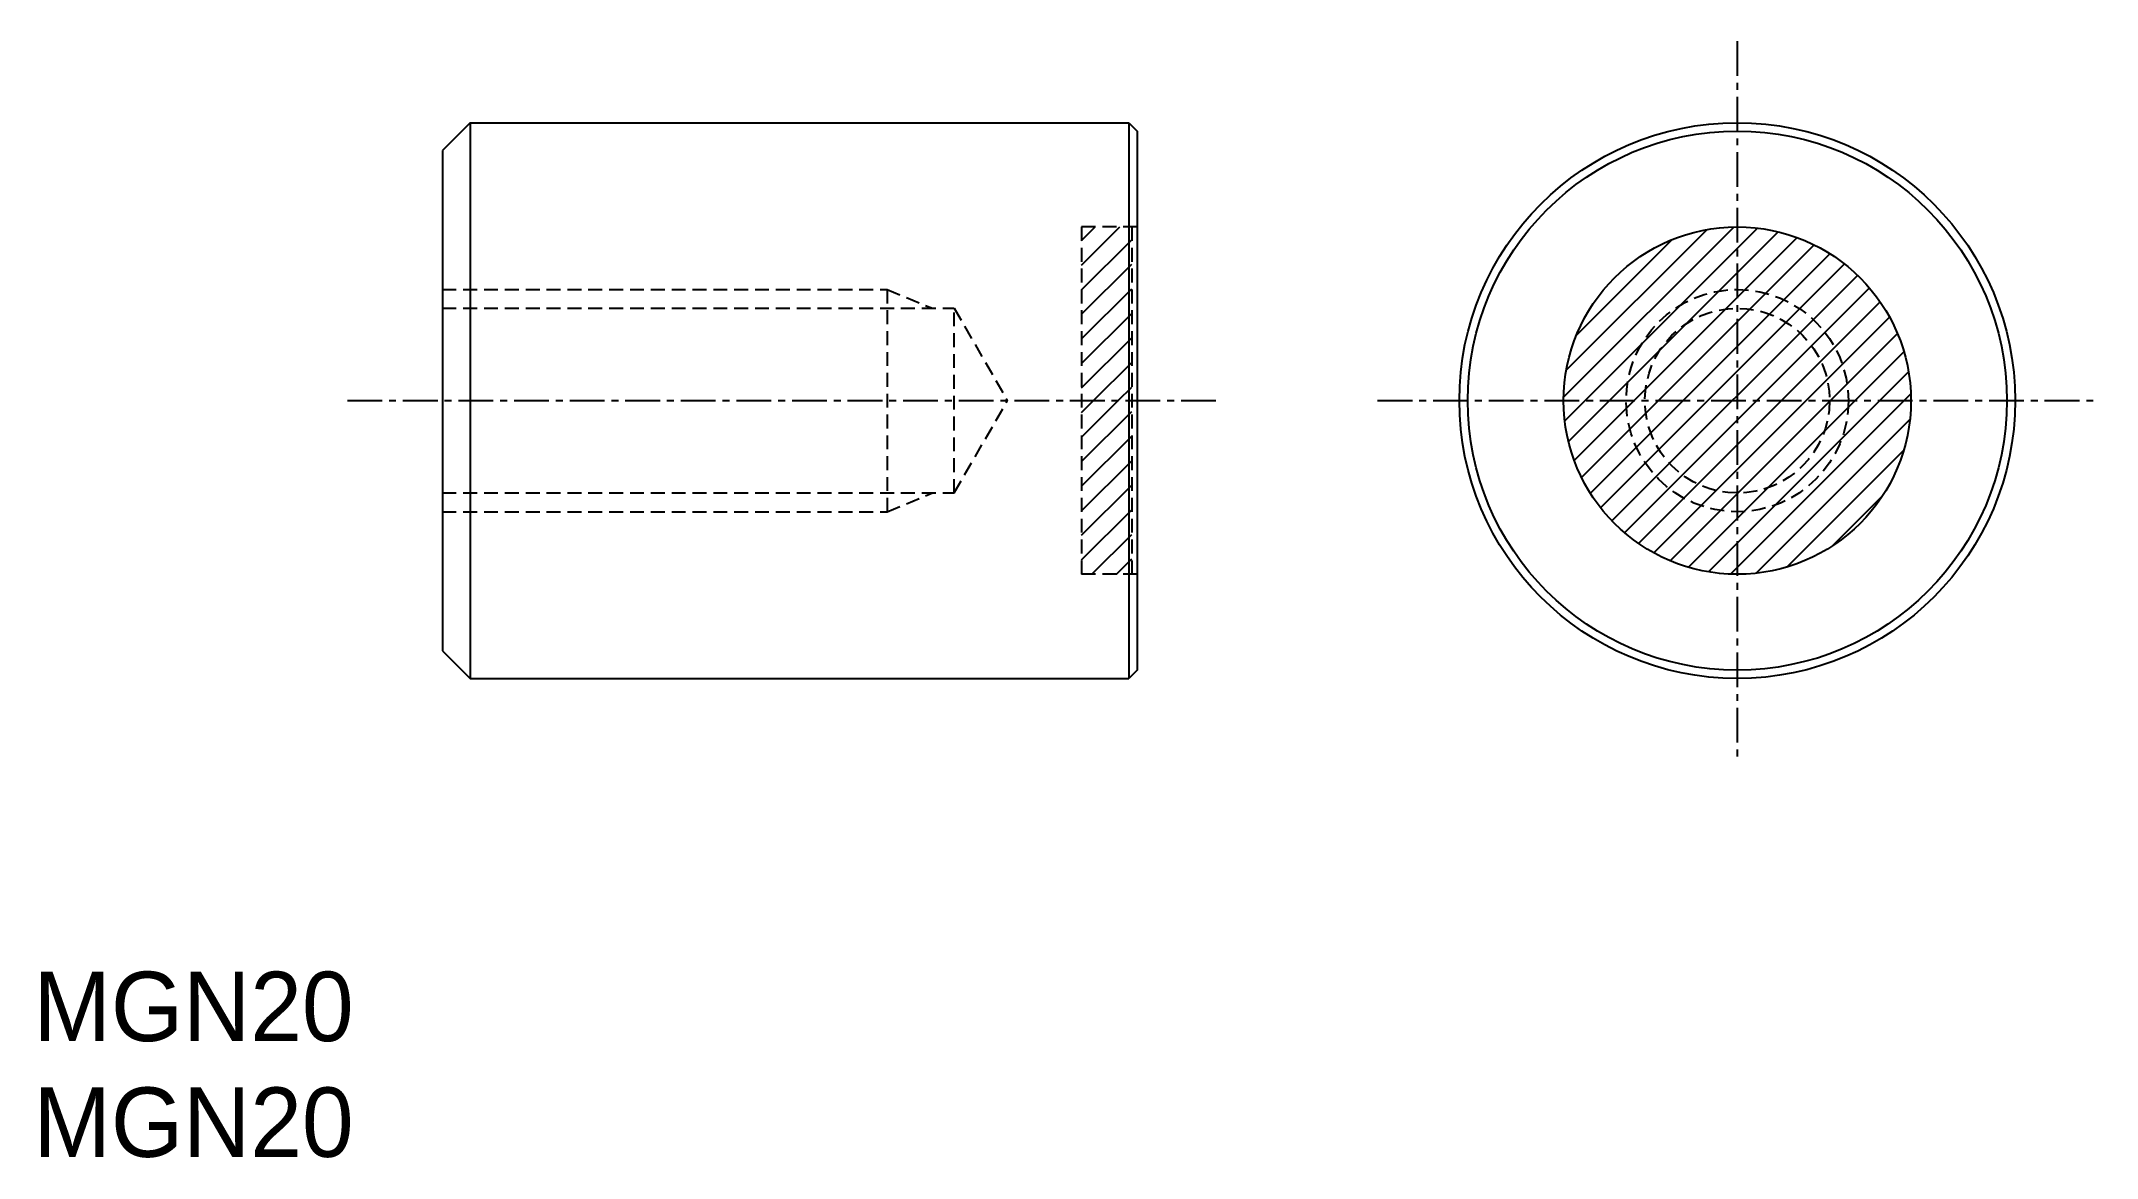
# Model space of a CAD drawing. Extents: x -55 to 18.9, y 12.1 to 52.3.
import ezdxf

# ---------------------------------------------------------------- set-up
doc = ezdxf.new("R2010")
doc.units = 0
doc.linetypes.add('CENTER', pattern=[2, 1.25, -0.25, 0.25, -0.25])
doc.linetypes.add('DASHED', pattern=[0.75, 0.5, -0.25])
doc.layers.get('0').update_dxf_attribs({"linetype": 'CONTINUOUS'})
doc.layers.add('CENTER', color=1, linetype='CENTER')

# ---------------------------------------------------------------- blocks, each defined once
blk = doc.blocks.new('*X14')
at = {"color": 0, "linetype": 'CONTINUOUS'}
for p, q in [((-17.601, 44.271), (-16.226, 45.645)), ((-17.601, 45.155), (-17.11, 45.645)), ((-17.601, 43.387), (-15.801, 45.187)), ((-17.601, 42.503), (-15.801, 44.303)), ((-17.601, 41.62), (-15.801, 43.42)), ((-17.601, 40.736), (-15.801, 42.536)), ((-17.601, 39.852), (-15.801, 41.652)), ((-17.173, 39.395), (-15.801, 40.768)), ((-17.601, 38.084), (-16.289, 39.395)), ((-17.601, 38.968), (-17.173, 39.395)), ((-16.289, 39.395), (-15.801, 39.884)), ((-17.601, 37.2), (-15.801, 39)), ((-17.601, 36.316), (-15.801, 38.116)), ((-17.601, 35.432), (-15.801, 37.232)), ((-17.601, 34.549), (-15.801, 36.349)), ((-17.601, 33.665), (-15.801, 35.465)), ((-17.236, 33.145), (-15.801, 34.581)), ((-16.352, 33.145), (-15.801, 33.697))]:
    blk.add_line(p, q, dxfattribs=at)
blk = doc.blocks.new('*X15')
at = {"color": 0, "linetype": 'CONTINUOUS'}
for p, q in [((-0.26, 39.515), (5.869, 45.644)), ((-0.219, 38.672), (6.712, 45.603)), ((-0.164, 40.495), (4.889, 45.548)), ((-0.085, 37.922), (7.462, 45.469)), ((0.121, 37.244), (8.14, 45.263)), ((0.194, 41.736), (3.648, 45.19)), ((0.386, 36.625), (8.759, 44.998)), ((0.704, 36.059), (9.325, 44.68)), ((1.069, 35.541), (9.844, 44.315)), ((1.48, 35.067), (10.317, 43.904)), ((1.935, 34.639), (10.746, 43.449)), ((2.435, 34.254), (11.13, 42.95)), ((2.981, 33.917), (11.467, 42.403)), ((3.577, 33.629), (11.755, 41.807)), ((4.23, 33.398), (11.986, 41.154)), ((4.948, 33.233), (12.152, 40.436)), ((5.75, 33.15), (12.234, 39.635)), ((6.666, 33.182), (12.202, 38.719)), ((7.773, 33.405), (11.979, 37.611)), ((9.428, 34.177), (11.208, 35.956))]:
    blk.add_line(p, q, dxfattribs=at)

msp = doc.modelspace()

# ---------------------------------------------------------------- linework, layer by layer
at = {"color": 7, "linetype": 'CONTINUOUS'}
for p, q in [((-39.601, 49.395), (-40.601, 48.395)), ((-39.601, 49.395), (-15.901, 49.395)), ((-39.601, 49.395), (-39.601, 29.395)), ((-15.901, 49.395), (-15.601, 49.095)), ((-15.901, 49.395), (-15.901, 29.395)), ((-15.601, 49.095), (-15.601, 29.695)), ((-40.601, 48.395), (-40.601, 30.395)), ((-40.601, 30.395), (-39.601, 29.395)), ((-15.601, 29.695), (-15.901, 29.395)), ((-39.601, 29.395), (-15.901, 29.395))]:
    msp.add_line(p, q, dxfattribs=at)
at = {"color": 3, "linetype": 'DASHED'}
for p, q in [((-15.601, 45.645), (-17.601, 45.645)), ((-17.601, 45.645), (-17.601, 33.145)), ((-15.801, 45.645), (-15.801, 33.145)), ((-40.601, 43.395), (-24.601, 43.395)), ((-24.601, 43.395), (-24.601, 35.395)), ((-24.601, 43.395), (-22.967, 42.719)), ((-40.601, 42.719), (-22.186, 42.719)), ((-22.186, 36.072), (-22.186, 42.719)), ((-22.186, 42.719), (-20.268, 39.395)), ((-22.186, 36.072), (-20.268, 39.395)), ((-40.601, 36.072), (-22.186, 36.072)), ((-24.601, 35.395), (-22.967, 36.072)), ((-40.601, 35.395), (-24.601, 35.395)), ((-15.601, 33.145), (-17.601, 33.145))]:
    msp.add_line(p, q, dxfattribs=at)
at = {"color": 7, "linetype": 'CONTINUOUS'}
for radius in [10, 9.7, 6.25]:
    msp.add_circle((5.989, 39.395), radius, dxfattribs=at)
at = {"color": 3, "linetype": 'DASHED'}
for radius in [4, 3.324]:
    msp.add_circle((5.989, 39.395), radius, dxfattribs=at)
at = {"layer": 'CENTER', "color": 1, "linetype": 'CENTER'}
for p, q in [((5.989, 52.335), (5.989, 26.456)), ((-44.021, 39.395), (-12.65, 39.395)), ((-6.951, 39.395), (18.928, 39.395))]:
    msp.add_line(p, q, dxfattribs=at)

# ---------------------------------------------------------------- block references
at = {"color": 3, "linetype": 'CONTINUOUS'}
for name in ['*X14', '*X15']:
    msp.add_blockref(name, (0, 0), dxfattribs=at)

# ---------------------------------------------------------------- texts
at = {"color": 7, "linetype": 'CONTINUOUS'}
for p in [(-55.314, 16.341), (-55.314, 12.175)]:
    msp.add_text('MGN20', height=2.5, dxfattribs=at).set_placement(p)

doc.saveas('drawing.dxf')
